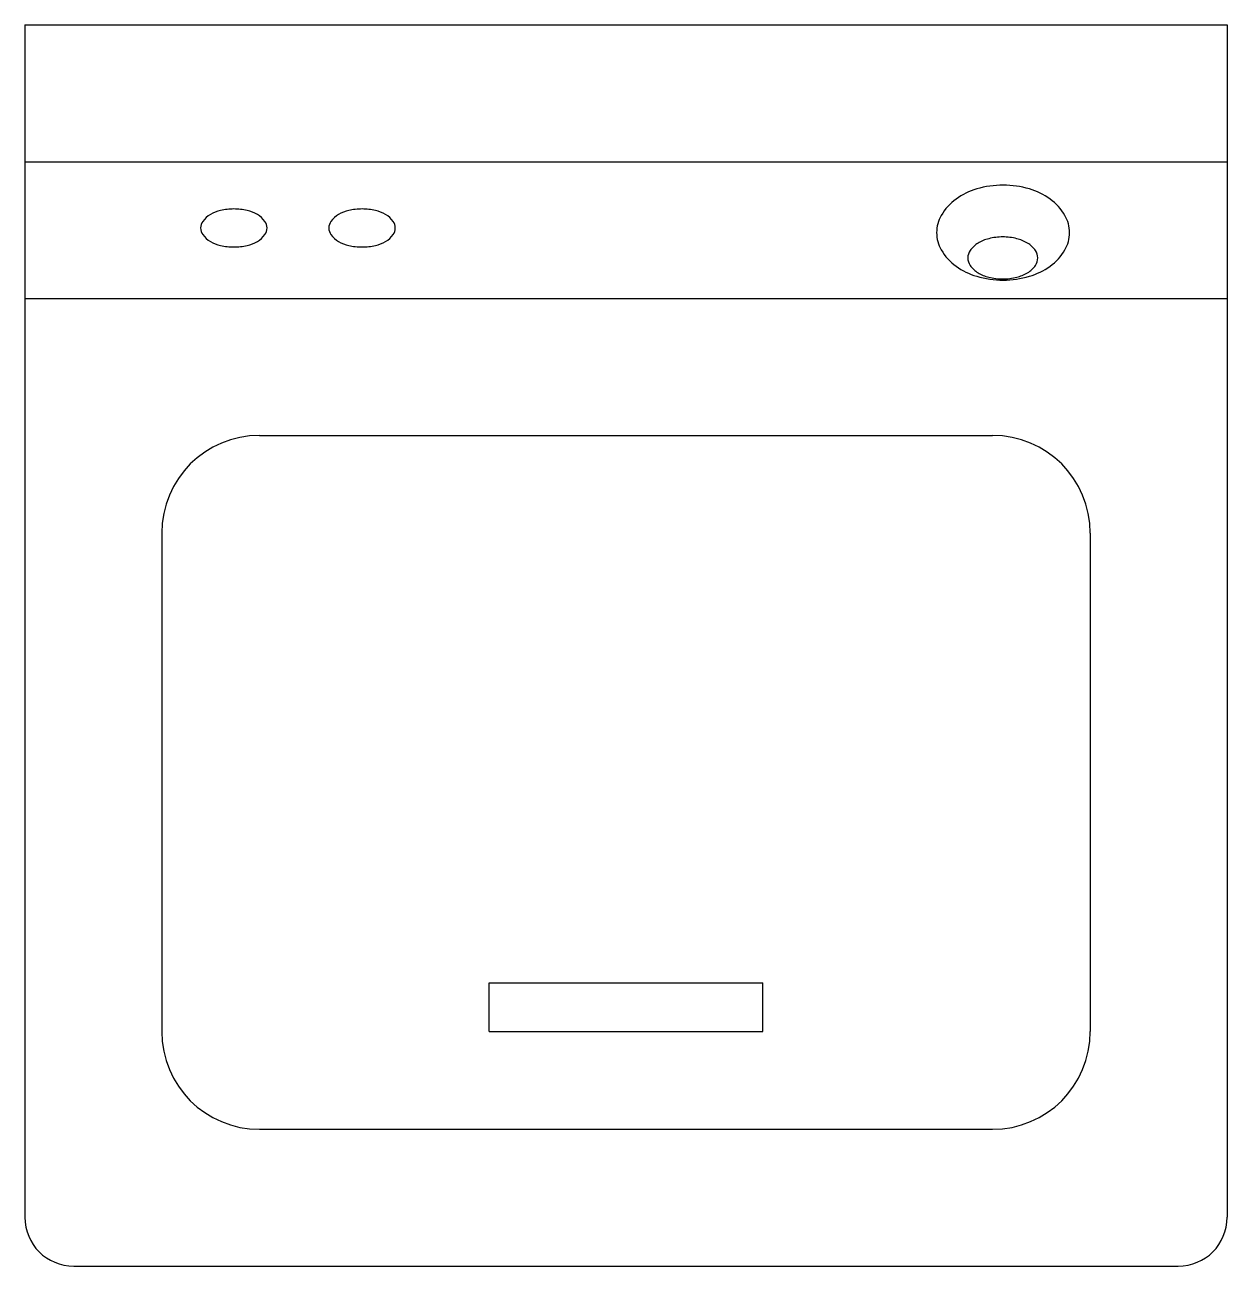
# Model space of a CAD drawing. Extents: x -56.5 to 5, y -32.8 to 30.8.
import ezdxf

# ---------------------------------------------------------------- set-up
doc = ezdxf.new("R2010")
doc.units = 0
doc.header["$MEASUREMENT"] = 0
doc.layers.get('0').update_dxf_attribs({"linetype": 'CONTINUOUS'})

msp = doc.modelspace()

# ---------------------------------------------------------------- linework, layer by layer
for p, q in [((-56.5, 30.75), (-56.5, -30.25)), ((-56.5, 30.75), (5, 30.75)), ((5, 30.75), (5, -30.25)), ((-56.5, 23.75), (5, 23.75)), ((-56.5, 16.75), (5, 16.75)), ((-44.5, 9.75), (-7, 9.75)), ((-49.5, 4.75), (-49.5, -20.75)), ((-2, 4.75), (-2, -20.75)), ((-32.75, -20.75), (-32.75, -18.25)), ((-32.75, -18.25), (-18.75, -18.25)), ((-18.75, -20.75), (-18.75, -18.25)), ((-32.75, -20.75), (-18.75, -20.75)), ((-44.5, -25.75), (-7, -25.75)), ((-54, -32.75), (2.5, -32.75))]:
    msp.add_line(p, q)
for points in [[(-9.863, 20.119, 0.132138), (-9.625, 19.236, 0.106661), (-8.867, 18.402, 0.083339), (-7.809, 17.886, 0.072039), (-6.463, 17.691, 0.072039), (-5.117, 17.886, 0.083339), (-4.059, 18.402, 0.106661), (-3.301, 19.236, 0.132138), (-3.063, 20.119, 0.132138), (-3.301, 21.003, 0.106661), (-4.059, 21.837, 0.083339), (-5.117, 22.353, 0.072039), (-6.463, 22.548, 0.072039), (-7.809, 22.353, 0.083339), (-8.867, 21.837, 0.106661), (-9.625, 21.003, 0.132138)], [(-47.509, 20.357, 0.158104), (-47.399, 20.019, 0.106506), (-47.011, 19.67, 0.071806), (-46.492, 19.465, 0.05817), (-45.808, 19.386, 0.05817), (-45.125, 19.465, 0.071806), (-44.606, 19.67, 0.106506), (-44.218, 20.019, 0.158104), (-44.108, 20.357, 0.158104), (-44.218, 20.696, 0.106506), (-44.606, 21.044, 0.071806), (-45.125, 21.249, 0.05817), (-45.808, 21.329, 0.05817), (-46.492, 21.249, 0.071806), (-47.011, 21.044, 0.106506), (-47.399, 20.696, 0.158104)], [(-40.951, 20.357, 0.158104), (-40.841, 20.019, 0.106506), (-40.453, 19.67, 0.071806), (-39.934, 19.465, 0.05817), (-39.251, 19.386, 0.05817), (-38.567, 19.465, 0.071806), (-38.048, 19.67, 0.106506), (-37.66, 20.019, 0.158104), (-37.55, 20.357, 0.158104), (-37.66, 20.696, 0.106506), (-38.048, 21.044, 0.071806), (-38.567, 21.249, 0.05817), (-39.251, 21.329, 0.05817), (-39.934, 21.249, 0.071806), (-40.453, 21.044, 0.106506), (-40.841, 20.696, 0.158104)], [(-8.266, 18.825, 0.152216), (-8.149, 18.447, 0.106943), (-7.742, 18.066, 0.074343), (-7.194, 17.84, 0.060974), (-6.477, 17.752, 0.060974), (-5.76, 17.84, 0.074343), (-5.212, 18.066, 0.106943), (-4.805, 18.447, 0.152216), (-4.688, 18.825, 0.152216), (-4.805, 19.203, 0.106943), (-5.212, 19.585, 0.074343), (-5.76, 19.811, 0.060974), (-6.477, 19.899, 0.060974), (-7.194, 19.811, 0.074343), (-7.742, 19.585, 0.106943), (-8.149, 19.203, 0.152216)]]:
    msp.add_lwpolyline(points, format="xyb", close=True)
for centre, radius, start, end in [((-44.5, 4.75), 5, 90, 180), ((-7, 4.75), 5, 0, 90), ((-44.5, -20.75), 5, 180, 270), ((-7, -20.75), 5, 270, 0), ((-54, -30.25), 2.5, 180, 270), ((2.5, -30.25), 2.5, 270, 0)]:
    msp.add_arc(centre, radius, start, end)

doc.saveas('drawing.dxf')
